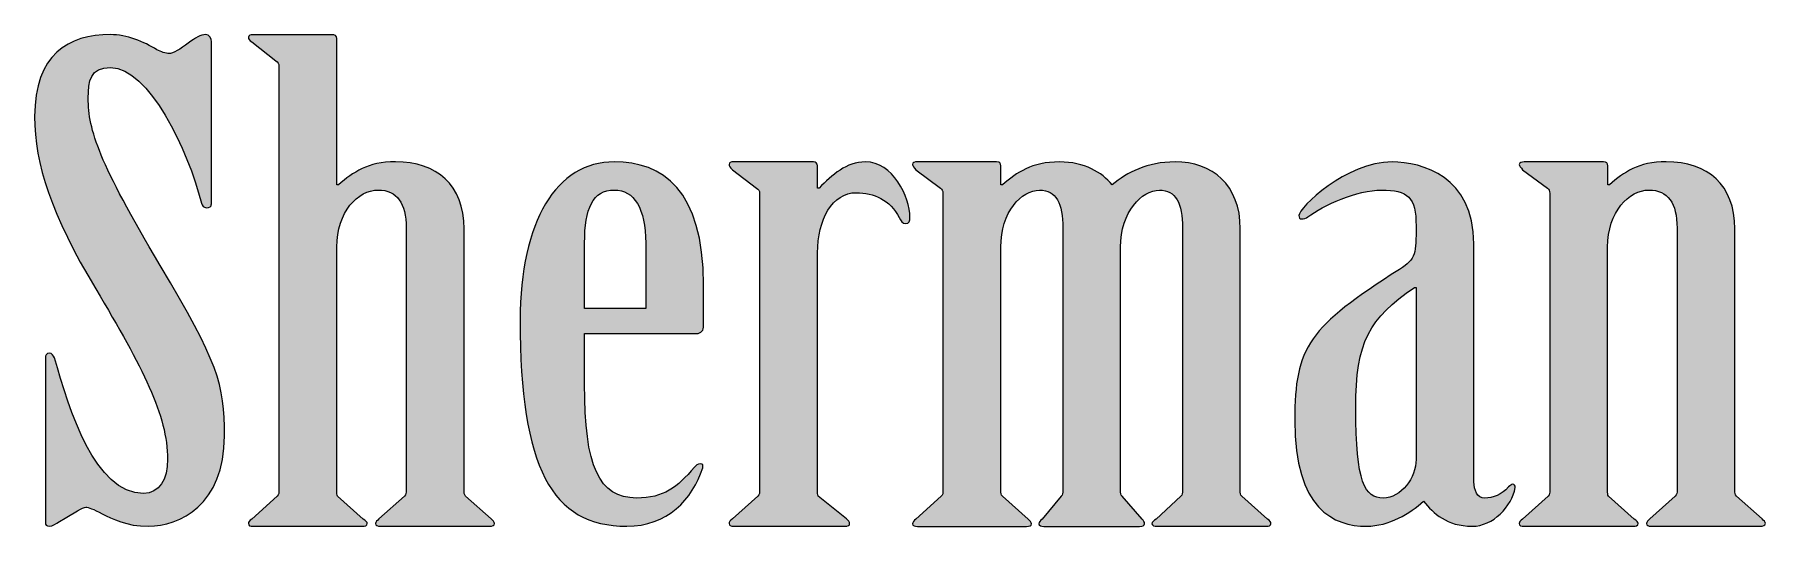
# Model space of a CAD drawing. Header units: inches. Extents: x 589 to 2016, y -1839 to -951.
# Drawn here: x 1252.9 to 1320.4, y -1106.3 to -1087.1 of the extents above; entities that cross this region are included whole.
import ezdxf

# ---------------------------------------------------------------- set-up
doc = ezdxf.new("R2010")
doc.units = ezdxf.units.IN
doc.header["$MEASUREMENT"] = 0
doc.layers.add('Layer 1', color=7, linetype='Continuous')

# ---------------------------------------------------------------- blocks, each defined once
blk = doc.blocks.new('block 313')
at = {"layer": 'Layer 1', "true_color": 0x010101}
h = blk.add_hatch(color=18, dxfattribs=at)
h.dxf.hatch_style = 2
edge = h.paths.add_edge_path()
edge.add_spline(control_points=[(1259.825, -1093.737), (1259.825, -1093.813), (1259.759, -1093.863), (1259.631, -1093.863), (1259.534, -1093.863), (1259.47, -1093.786), (1259.438, -1093.683), (1258.924, -1091.613), (1257.38, -1088.393), (1255.9, -1088.393), (1255.095, -1088.393), (1255.031, -1088.93), (1255.031, -1089.594), (1255.031, -1090.846), (1255.449, -1092.099), (1257.831, -1096.112), (1260.083, -1099.896), (1260.339, -1100.738), (1260.339, -1102.757), (1260.339, -1105.468), (1258.57, -1106.286), (1257.38, -1106.286), (1256.51, -1106.286), (1255.963, -1106.004), (1255.578, -1105.8), (1255.225, -1105.62), (1255.031, -1105.543), (1254.935, -1105.543), (1254.807, -1105.543), (1254.549, -1105.723), (1253.905, -1106.105), (1253.778, -1106.183), (1253.648, -1106.286), (1253.519, -1106.286), (1253.391, -1106.286), (1253.359, -1106.234), (1253.359, -1106.158), (1253.359, -1106.158), (1253.359, -1099.716), (1253.359, -1099.716), (1253.359, -1099.639), (1253.391, -1099.537), (1253.519, -1099.537), (1253.615, -1099.537), (1253.68, -1099.639), (1253.712, -1099.716), (1254.292, -1101.762), (1255.289, -1105.007), (1257.188, -1105.007), (1257.799, -1105.007), (1258.121, -1104.47), (1258.121, -1103.677), (1258.121, -1101.965), (1257.157, -1100.098), (1255.321, -1097.032), (1253.583, -1094.117), (1252.941, -1092.174), (1252.941, -1090.309), (1252.941, -1087.88), (1254.259, -1087.113), (1255.901, -1087.113), (1256.511, -1087.113), (1257.219, -1087.394), (1257.701, -1087.701), (1257.862, -1087.777), (1258.056, -1087.855), (1258.184, -1087.855), (1258.313, -1087.855), (1258.633, -1087.675), (1258.925, -1087.446), (1259.213, -1087.242), (1259.406, -1087.114), (1259.6, -1087.114), (1259.76, -1087.114), (1259.826, -1087.242), (1259.826, -1087.396), (1259.826, -1087.396), (1259.826, -1093.736), (1259.826, -1093.736), (1259.826, -1093.736), (1259.825, -1093.737), (1259.825, -1093.737), (1259.825, -1093.737), (1259.825, -1093.737), (1259.825, -1093.737)], knot_values=[0, 0, 0, 0, 1, 1, 1, 2, 2, 2, 3, 3, 3, 4, 4, 4, 5, 5, 5, 6, 6, 6, 7, 7, 7, 8, 8, 8, 9, 9, 9, 10, 10, 10, 11, 11, 11, 12, 12, 12, 13, 13, 13, 14, 14, 14, 15, 15, 15, 16, 16, 16, 17, 17, 17, 18, 18, 18, 19, 19, 19, 20, 20, 20, 21, 21, 21, 22, 22, 22, 23, 23, 23, 24, 24, 24, 25, 25, 25, 26, 26, 26, 27, 27, 27, 28, 28, 28, 28], degree=3, periodic=1)
h = blk.add_hatch(color=18, dxfattribs=at)
h.dxf.hatch_style = 2
edge = h.paths.add_edge_path()
edge.add_spline(control_points=[(1264.716, -1092.968), (1264.716, -1092.968), (1264.78, -1092.968), (1264.78, -1092.968), (1265.36, -1092.483), (1265.906, -1092.075), (1267, -1092.075), (1268.609, -1092.075), (1269.67, -1092.968), (1269.67, -1094.682), (1269.67, -1094.682), (1269.67, -1104.881), (1269.67, -1104.881), (1269.67, -1104.983), (1269.67, -1105.06), (1269.734, -1105.11), (1269.734, -1105.11), (1270.731, -1106.004), (1270.731, -1106.004), (1270.796, -1106.056), (1270.86, -1106.132), (1270.86, -1106.183), (1270.86, -1106.261), (1270.763, -1106.286), (1270.666, -1106.286), (1270.666, -1106.286), (1266.42, -1106.286), (1266.42, -1106.286), (1266.291, -1106.286), (1266.226, -1106.261), (1266.226, -1106.183), (1266.226, -1106.132), (1266.291, -1106.057), (1266.354, -1106.004), (1266.354, -1106.004), (1267.352, -1105.11), (1267.352, -1105.11), (1267.417, -1105.058), (1267.417, -1104.983), (1267.417, -1104.881), (1267.417, -1104.881), (1267.417, -1094.657), (1267.417, -1094.657), (1267.417, -1093.685), (1267.063, -1093.175), (1266.322, -1093.175), (1265.55, -1093.175), (1264.712, -1094.019), (1264.712, -1095.4), (1264.712, -1095.4), (1264.712, -1104.883), (1264.712, -1104.883), (1264.712, -1104.985), (1264.712, -1105.062), (1264.746, -1105.111), (1264.746, -1105.111), (1265.742, -1106.006), (1265.742, -1106.006), (1265.838, -1106.058), (1265.903, -1106.134), (1265.903, -1106.185), (1265.903, -1106.263), (1265.808, -1106.287), (1265.71, -1106.287), (1265.71, -1106.287), (1261.463, -1106.287), (1261.463, -1106.287), (1261.335, -1106.287), (1261.27, -1106.263), (1261.27, -1106.185), (1261.27, -1106.134), (1261.302, -1106.058), (1261.398, -1106.006), (1261.398, -1106.006), (1262.395, -1105.111), (1262.395, -1105.111), (1262.46, -1105.06), (1262.46, -1104.985), (1262.46, -1104.883), (1262.46, -1104.883), (1262.46, -1088.345), (1262.46, -1088.345), (1262.46, -1088.243), (1262.428, -1088.191), (1262.332, -1088.14), (1262.332, -1088.14), (1261.399, -1087.398), (1261.399, -1087.398), (1261.303, -1087.347), (1261.271, -1087.271), (1261.271, -1087.219), (1261.271, -1087.142), (1261.336, -1087.116), (1261.464, -1087.116), (1261.464, -1087.116), (1264.52, -1087.116), (1264.52, -1087.116), (1264.648, -1087.116), (1264.713, -1087.168), (1264.713, -1087.271), (1264.713, -1087.271), (1264.713, -1092.969), (1264.713, -1092.969), (1264.713, -1092.969), (1264.716, -1092.968), (1264.716, -1092.968), (1264.716, -1092.968), (1264.716, -1092.968), (1264.716, -1092.968)], knot_values=[0, 0, 0, 0, 1, 1, 1, 2, 2, 2, 3, 3, 3, 4, 4, 4, 5, 5, 5, 6, 6, 6, 7, 7, 7, 8, 8, 8, 9, 9, 9, 10, 10, 10, 11, 11, 11, 12, 12, 12, 13, 13, 13, 14, 14, 14, 15, 15, 15, 16, 16, 16, 17, 17, 17, 18, 18, 18, 19, 19, 19, 20, 20, 20, 21, 21, 21, 22, 22, 22, 23, 23, 23, 24, 24, 24, 25, 25, 25, 26, 26, 26, 27, 27, 27, 28, 28, 28, 29, 29, 29, 30, 30, 30, 31, 31, 31, 32, 32, 32, 33, 33, 33, 34, 34, 34, 35, 35, 35, 36, 36, 36, 36], degree=3, periodic=1)
h = blk.add_hatch(color=18, dxfattribs=at)
h.dxf.hatch_style = 2
edge = h.paths.add_edge_path()
edge.add_spline(control_points=[(1274.367, -1100.74), (1274.367, -1103.96), (1274.915, -1105.187), (1276.394, -1105.187), (1277.456, -1105.187), (1277.971, -1104.778), (1278.647, -1103.986), (1278.711, -1103.909), (1278.774, -1103.858), (1278.872, -1103.858), (1278.969, -1103.858), (1279.001, -1103.91), (1278.968, -1104.013), (1278.581, -1105.24), (1277.583, -1106.287), (1276.007, -1106.287), (1273.08, -1106.287), (1271.857, -1103.986), (1271.857, -1098.261), (1271.857, -1094.375), (1273.272, -1092.076), (1275.525, -1092.076), (1277.391, -1092.076), (1279.001, -1093.15), (1279.001, -1096.879), (1279.001, -1096.879), (1279.001, -1098.465), (1279.001, -1098.465), (1279.001, -1098.643), (1278.935, -1098.772), (1278.711, -1098.772), (1278.711, -1098.772), (1274.367, -1098.772), (1274.367, -1098.772), (1274.367, -1098.772), (1274.367, -1100.74), (1274.367, -1100.74)], knot_values=[0, 0, 0, 0, 1, 1, 1, 2, 2, 2, 3, 3, 3, 4, 4, 4, 5, 5, 5, 6, 6, 6, 7, 7, 7, 8, 8, 8, 9, 9, 9, 10, 10, 10, 11, 11, 11, 12, 12, 12, 12], degree=3, periodic=1)
edge = h.paths.add_edge_path()
edge.add_spline(control_points=[(1276.748, -1097.801), (1276.748, -1097.801), (1276.748, -1095.244), (1276.748, -1095.244), (1276.748, -1093.89), (1276.299, -1093.174), (1275.525, -1093.174), (1274.689, -1093.174), (1274.367, -1093.89), (1274.367, -1095.244), (1274.367, -1095.244), (1274.367, -1097.801), (1274.367, -1097.801), (1274.367, -1097.801), (1276.748, -1097.801), (1276.748, -1097.801)], knot_values=[0, 0, 0, 0, 1, 1, 1, 2, 2, 2, 3, 3, 3, 4, 4, 4, 5, 5, 5, 5], degree=3, periodic=1)
h = blk.add_hatch(color=18, dxfattribs=at)
h.dxf.hatch_style = 2
edge = h.paths.add_edge_path()
edge.add_spline(control_points=[(1283.439, -1104.881), (1283.439, -1104.983), (1283.439, -1105.06), (1283.472, -1105.109), (1283.472, -1105.109), (1284.567, -1106.004), (1284.567, -1106.004), (1284.662, -1106.055), (1284.695, -1106.132), (1284.695, -1106.183), (1284.695, -1106.261), (1284.63, -1106.286), (1284.5, -1106.286), (1284.5, -1106.286), (1280.19, -1106.286), (1280.19, -1106.286), (1280.061, -1106.286), (1279.996, -1106.261), (1279.996, -1106.183), (1279.996, -1106.132), (1280.029, -1106.056), (1280.125, -1106.004), (1280.125, -1106.004), (1281.122, -1105.109), (1281.122, -1105.109), (1281.187, -1105.058), (1281.187, -1104.983), (1281.187, -1104.881), (1281.187, -1104.881), (1281.187, -1093.302), (1281.187, -1093.302), (1281.187, -1093.2), (1281.155, -1093.148), (1281.059, -1093.097), (1281.059, -1093.097), (1280.125, -1092.382), (1280.125, -1092.382), (1280.03, -1092.305), (1279.997, -1092.229), (1279.997, -1092.179), (1279.997, -1092.101), (1280.062, -1092.076), (1280.191, -1092.076), (1280.191, -1092.076), (1283.28, -1092.076), (1283.28, -1092.076), (1283.375, -1092.076), (1283.44, -1092.127), (1283.44, -1092.23), (1283.44, -1092.23), (1283.44, -1093.099), (1283.44, -1093.099), (1283.44, -1093.099), (1283.504, -1093.099), (1283.504, -1093.099), (1284.02, -1092.588), (1284.567, -1092.077), (1285.307, -1092.077), (1286.368, -1092.077), (1287.044, -1093.432), (1287.044, -1094.25), (1287.044, -1094.377), (1287.011, -1094.479), (1286.883, -1094.479), (1286.754, -1094.479), (1286.689, -1094.377), (1286.625, -1094.25), (1286.272, -1093.559), (1285.629, -1093.278), (1284.953, -1093.278), (1284.02, -1093.278), (1283.442, -1094.327), (1283.442, -1095.629), (1283.442, -1095.629), (1283.439, -1104.881), (1283.439, -1104.881), (1283.439, -1104.881), (1283.439, -1104.881), (1283.439, -1104.881)], knot_values=[0, 0, 0, 0, 1, 1, 1, 2, 2, 2, 3, 3, 3, 4, 4, 4, 5, 5, 5, 6, 6, 6, 7, 7, 7, 8, 8, 8, 9, 9, 9, 10, 10, 10, 11, 11, 11, 12, 12, 12, 13, 13, 13, 14, 14, 14, 15, 15, 15, 16, 16, 16, 17, 17, 17, 18, 18, 18, 19, 19, 19, 20, 20, 20, 21, 21, 21, 22, 22, 22, 23, 23, 23, 24, 24, 24, 25, 25, 25, 26, 26, 26, 26], degree=3, periodic=1)
h = blk.add_hatch(color=18, dxfattribs=at)
h.dxf.hatch_style = 2
edge = h.paths.add_edge_path()
edge.add_spline(control_points=[(1288.329, -1093.302), (1288.329, -1093.2), (1288.296, -1093.148), (1288.233, -1093.097), (1288.233, -1093.097), (1287.269, -1092.382), (1287.269, -1092.382), (1287.204, -1092.305), (1287.14, -1092.229), (1287.14, -1092.179), (1287.14, -1092.101), (1287.236, -1092.076), (1287.334, -1092.076), (1287.334, -1092.076), (1290.422, -1092.076), (1290.422, -1092.076), (1290.551, -1092.076), (1290.583, -1092.127), (1290.583, -1092.23), (1290.583, -1092.23), (1290.583, -1092.972), (1290.583, -1092.972), (1290.583, -1092.972), (1290.648, -1092.972), (1290.648, -1092.972), (1291.228, -1092.487), (1291.773, -1092.078), (1292.868, -1092.078), (1293.865, -1092.078), (1294.507, -1092.487), (1294.926, -1092.972), (1295.507, -1092.487), (1296.278, -1092.078), (1297.373, -1092.078), (1298.82, -1092.078), (1299.914, -1092.972), (1299.914, -1094.685), (1299.914, -1094.685), (1299.914, -1104.884), (1299.914, -1104.884), (1299.914, -1104.986), (1299.914, -1105.063), (1299.978, -1105.114), (1299.978, -1105.114), (1300.976, -1106.007), (1300.976, -1106.007), (1301.071, -1106.059), (1301.104, -1106.135), (1301.104, -1106.187), (1301.104, -1106.264), (1301.039, -1106.29), (1300.911, -1106.29), (1300.911, -1106.29), (1296.664, -1106.29), (1296.664, -1106.29), (1296.568, -1106.29), (1296.471, -1106.264), (1296.471, -1106.187), (1296.471, -1106.135), (1296.537, -1106.06), (1296.632, -1106.007), (1296.632, -1106.007), (1297.596, -1105.114), (1297.596, -1105.114), (1297.663, -1105.062), (1297.663, -1104.986), (1297.663, -1104.884), (1297.663, -1104.884), (1297.663, -1094.66), (1297.663, -1094.66), (1297.663, -1093.688), (1297.405, -1093.178), (1296.76, -1093.178), (1296.084, -1093.178), (1295.248, -1094.022), (1295.248, -1095.403), (1295.248, -1095.403), (1295.248, -1104.886), (1295.248, -1104.886), (1295.248, -1104.988), (1295.248, -1105.065), (1295.314, -1105.116), (1295.314, -1105.116), (1296.086, -1106.01), (1296.086, -1106.01), (1296.15, -1106.061), (1296.182, -1106.137), (1296.182, -1106.189), (1296.182, -1106.266), (1296.117, -1106.292), (1295.989, -1106.292), (1295.989, -1106.292), (1292.258, -1106.292), (1292.258, -1106.292), (1292.161, -1106.292), (1292.064, -1106.266), (1292.064, -1106.189), (1292.064, -1106.137), (1292.129, -1106.061), (1292.192, -1106.01), (1292.192, -1106.01), (1292.933, -1105.116), (1292.933, -1105.116), (1292.997, -1105.064), (1292.997, -1104.988), (1292.997, -1104.886), (1292.997, -1104.886), (1292.997, -1094.663), (1292.997, -1094.663), (1292.997, -1093.691), (1292.74, -1093.18), (1292.095, -1093.18), (1291.389, -1093.18), (1290.584, -1094.024), (1290.584, -1095.405), (1290.584, -1095.405), (1290.584, -1104.888), (1290.584, -1104.888), (1290.584, -1104.99), (1290.584, -1105.067), (1290.649, -1105.118), (1290.649, -1105.118), (1291.646, -1106.011), (1291.646, -1106.011), (1291.712, -1106.063), (1291.774, -1106.139), (1291.774, -1106.191), (1291.774, -1106.268), (1291.709, -1106.294), (1291.581, -1106.294), (1291.581, -1106.294), (1287.334, -1106.294), (1287.334, -1106.294), (1287.239, -1106.294), (1287.141, -1106.268), (1287.141, -1106.191), (1287.141, -1106.14), (1287.206, -1106.063), (1287.269, -1106.011), (1287.269, -1106.011), (1288.266, -1105.118), (1288.266, -1105.118), (1288.331, -1105.066), (1288.331, -1104.99), (1288.331, -1104.888), (1288.331, -1104.888), (1288.329, -1093.302), (1288.329, -1093.302), (1288.329, -1093.302), (1288.329, -1093.302), (1288.329, -1093.302)], knot_values=[0, 0, 0, 0, 1, 1, 1, 2, 2, 2, 3, 3, 3, 4, 4, 4, 5, 5, 5, 6, 6, 6, 7, 7, 7, 8, 8, 8, 9, 9, 9, 10, 10, 10, 11, 11, 11, 12, 12, 12, 13, 13, 13, 14, 14, 14, 15, 15, 15, 16, 16, 16, 17, 17, 17, 18, 18, 18, 19, 19, 19, 20, 20, 20, 21, 21, 21, 22, 22, 22, 23, 23, 23, 24, 24, 24, 25, 25, 25, 26, 26, 26, 27, 27, 27, 28, 28, 28, 29, 29, 29, 30, 30, 30, 31, 31, 31, 32, 32, 32, 33, 33, 33, 34, 34, 34, 35, 35, 35, 36, 36, 36, 37, 37, 37, 38, 38, 38, 39, 39, 39, 40, 40, 40, 41, 41, 41, 42, 42, 42, 43, 43, 43, 44, 44, 44, 45, 45, 45, 46, 46, 46, 47, 47, 47, 48, 48, 48, 49, 49, 49, 50, 50, 50, 50], degree=3, periodic=1)
h = blk.add_hatch(color=18, dxfattribs=at)
h.dxf.hatch_style = 2
edge = h.paths.add_edge_path()
edge.add_spline(control_points=[(1309.015, -1104.549), (1309.015, -1104.881), (1309.144, -1105.188), (1309.434, -1105.188), (1309.755, -1105.188), (1310.108, -1105.061), (1310.367, -1104.754), (1310.433, -1104.703), (1310.463, -1104.652), (1310.528, -1104.652), (1310.594, -1104.652), (1310.624, -1104.704), (1310.624, -1104.78), (1310.496, -1105.521), (1309.755, -1106.287), (1308.952, -1106.287), (1307.955, -1106.287), (1307.441, -1105.777), (1307.053, -1105.315), (1306.539, -1105.777), (1305.702, -1106.287), (1304.834, -1106.287), (1303.578, -1106.287), (1302.035, -1105.647), (1302.035, -1102.147), (1302.035, -1099.284), (1302.582, -1098.518), (1306.12, -1096.268), (1306.763, -1095.859), (1306.763, -1095.628), (1306.763, -1094.581), (1306.763, -1093.456), (1306.442, -1093.175), (1305.413, -1093.175), (1304.479, -1093.175), (1303.127, -1093.764), (1302.549, -1094.225), (1302.482, -1094.276), (1302.389, -1094.302), (1302.291, -1094.302), (1302.226, -1094.302), (1302.196, -1094.251), (1302.196, -1094.174), (1302.196, -1093.868), (1304.029, -1092.079), (1305.831, -1092.079), (1306.989, -1092.079), (1309.016, -1092.642), (1309.016, -1095.275), (1309.016, -1095.275), (1309.016, -1104.552), (1309.016, -1104.552), (1309.016, -1104.552), (1309.015, -1104.552), (1309.015, -1104.552), (1309.015, -1104.552), (1309.015, -1104.549), (1309.015, -1104.549), (1309.015, -1104.549), (1309.015, -1104.549), (1309.015, -1104.549)], knot_values=[0, 0, 0, 0, 1, 1, 1, 2, 2, 2, 3, 3, 3, 4, 4, 4, 5, 5, 5, 6, 6, 6, 7, 7, 7, 8, 8, 8, 9, 9, 9, 10, 10, 10, 11, 11, 11, 12, 12, 12, 13, 13, 13, 14, 14, 14, 15, 15, 15, 16, 16, 16, 17, 17, 17, 18, 18, 18, 19, 19, 19, 20, 20, 20, 20], degree=3, periodic=1)
edge = h.paths.add_edge_path()
edge.add_spline(control_points=[(1306.763, -1096.981), (1306.763, -1096.981), (1306.699, -1096.981), (1306.699, -1096.981), (1304.929, -1098.182), (1304.414, -1099.077), (1304.414, -1101.685), (1304.414, -1104.6), (1304.768, -1105.188), (1305.476, -1105.188), (1306.183, -1105.188), (1306.762, -1104.395), (1306.762, -1103.679), (1306.762, -1103.679), (1306.763, -1096.981), (1306.763, -1096.981), (1306.763, -1096.981), (1306.763, -1096.981), (1306.763, -1096.981)], knot_values=[0, 0, 0, 0, 1, 1, 1, 2, 2, 2, 3, 3, 3, 4, 4, 4, 5, 5, 5, 6, 6, 6, 6], degree=3, periodic=1)
h = blk.add_hatch(color=18, dxfattribs=at)
h.dxf.hatch_style = 2
edge = h.paths.add_edge_path()
edge.add_spline(control_points=[(1314.227, -1092.968), (1314.227, -1092.968), (1314.292, -1092.968), (1314.292, -1092.968), (1314.872, -1092.483), (1315.417, -1092.075), (1316.512, -1092.075), (1318.121, -1092.075), (1319.181, -1092.968), (1319.181, -1094.682), (1319.181, -1094.682), (1319.181, -1104.881), (1319.181, -1104.881), (1319.181, -1104.983), (1319.181, -1105.06), (1319.247, -1105.11), (1319.247, -1105.11), (1320.243, -1106.004), (1320.243, -1106.004), (1320.308, -1106.056), (1320.371, -1106.132), (1320.371, -1106.183), (1320.371, -1106.261), (1320.276, -1106.286), (1320.178, -1106.286), (1320.178, -1106.286), (1315.932, -1106.286), (1315.932, -1106.286), (1315.803, -1106.286), (1315.739, -1106.261), (1315.739, -1106.183), (1315.739, -1106.132), (1315.803, -1106.057), (1315.867, -1106.004), (1315.867, -1106.004), (1316.863, -1105.11), (1316.863, -1105.11), (1316.929, -1105.058), (1316.929, -1104.983), (1316.929, -1104.881), (1316.929, -1104.881), (1316.929, -1094.657), (1316.929, -1094.657), (1316.929, -1093.685), (1316.575, -1093.175), (1315.834, -1093.175), (1315.062, -1093.175), (1314.225, -1094.019), (1314.225, -1095.4), (1314.225, -1095.4), (1314.225, -1104.883), (1314.225, -1104.883), (1314.225, -1104.985), (1314.225, -1105.062), (1314.258, -1105.111), (1314.258, -1105.111), (1315.254, -1106.006), (1315.254, -1106.006), (1315.35, -1106.058), (1315.415, -1106.134), (1315.415, -1106.185), (1315.415, -1106.263), (1315.32, -1106.287), (1315.222, -1106.287), (1315.222, -1106.287), (1310.976, -1106.287), (1310.976, -1106.287), (1310.846, -1106.287), (1310.782, -1106.263), (1310.782, -1106.185), (1310.782, -1106.134), (1310.815, -1106.058), (1310.911, -1106.006), (1310.911, -1106.006), (1311.908, -1105.111), (1311.908, -1105.111), (1311.972, -1105.06), (1311.972, -1104.985), (1311.972, -1104.883), (1311.972, -1104.883), (1311.972, -1093.304), (1311.972, -1093.304), (1311.972, -1093.202), (1311.941, -1093.151), (1311.877, -1093.099), (1311.877, -1093.099), (1310.913, -1092.385), (1310.913, -1092.385), (1310.846, -1092.307), (1310.784, -1092.231), (1310.784, -1092.18), (1310.784, -1092.104), (1310.88, -1092.078), (1310.977, -1092.078), (1310.977, -1092.078), (1314.066, -1092.078), (1314.066, -1092.078), (1314.194, -1092.078), (1314.227, -1092.13), (1314.227, -1092.232), (1314.227, -1092.232), (1314.227, -1092.968), (1314.227, -1092.968), (1314.227, -1092.968), (1314.227, -1092.968), (1314.227, -1092.968)], knot_values=[0, 0, 0, 0, 1, 1, 1, 2, 2, 2, 3, 3, 3, 4, 4, 4, 5, 5, 5, 6, 6, 6, 7, 7, 7, 8, 8, 8, 9, 9, 9, 10, 10, 10, 11, 11, 11, 12, 12, 12, 13, 13, 13, 14, 14, 14, 15, 15, 15, 16, 16, 16, 17, 17, 17, 18, 18, 18, 19, 19, 19, 20, 20, 20, 21, 21, 21, 22, 22, 22, 23, 23, 23, 24, 24, 24, 25, 25, 25, 26, 26, 26, 27, 27, 27, 28, 28, 28, 29, 29, 29, 30, 30, 30, 31, 31, 31, 32, 32, 32, 33, 33, 33, 34, 34, 34, 35, 35, 35, 35], degree=3, periodic=1)
at = {"layer": 'Layer 1', "lineweight": 0}
for points, knots in [([(1259.825, -1093.737), (1259.825, -1093.813), (1259.759, -1093.863), (1259.631, -1093.863), (1259.534, -1093.863), (1259.47, -1093.786), (1259.438, -1093.683), (1258.924, -1091.613), (1257.38, -1088.393), (1255.9, -1088.393), (1255.095, -1088.393), (1255.031, -1088.93), (1255.031, -1089.594), (1255.031, -1090.846), (1255.449, -1092.099), (1257.831, -1096.112), (1260.083, -1099.896), (1260.339, -1100.738), (1260.339, -1102.757), (1260.339, -1105.468), (1258.57, -1106.286), (1257.38, -1106.286), (1256.51, -1106.286), (1255.963, -1106.004), (1255.578, -1105.8), (1255.225, -1105.62), (1255.031, -1105.543), (1254.935, -1105.543), (1254.807, -1105.543), (1254.549, -1105.723), (1253.905, -1106.105), (1253.778, -1106.183), (1253.648, -1106.286), (1253.519, -1106.286), (1253.391, -1106.286), (1253.359, -1106.234), (1253.359, -1106.158), (1253.359, -1106.158), (1253.359, -1099.716), (1253.359, -1099.716), (1253.359, -1099.639), (1253.391, -1099.537), (1253.519, -1099.537), (1253.615, -1099.537), (1253.68, -1099.639), (1253.712, -1099.716), (1254.292, -1101.762), (1255.289, -1105.007), (1257.188, -1105.007), (1257.799, -1105.007), (1258.121, -1104.47), (1258.121, -1103.677), (1258.121, -1101.965), (1257.157, -1100.098), (1255.321, -1097.032), (1253.583, -1094.117), (1252.941, -1092.174), (1252.941, -1090.309), (1252.941, -1087.88), (1254.259, -1087.113), (1255.901, -1087.113), (1256.511, -1087.113), (1257.219, -1087.394), (1257.701, -1087.701), (1257.862, -1087.777), (1258.056, -1087.855), (1258.184, -1087.855), (1258.313, -1087.855), (1258.633, -1087.675), (1258.925, -1087.446), (1259.213, -1087.242), (1259.406, -1087.114), (1259.6, -1087.114), (1259.76, -1087.114), (1259.826, -1087.242), (1259.826, -1087.396), (1259.826, -1087.396), (1259.826, -1093.736), (1259.826, -1093.736), (1259.826, -1093.736), (1259.825, -1093.737), (1259.825, -1093.737), (1259.825, -1093.737), (1259.825, -1093.737), (1259.825, -1093.737)], [0, 0, 0, 0, 1, 1, 1, 2, 2, 2, 3, 3, 3, 4, 4, 4, 5, 5, 5, 6, 6, 6, 7, 7, 7, 8, 8, 8, 9, 9, 9, 10, 10, 10, 11, 11, 11, 12, 12, 12, 13, 13, 13, 14, 14, 14, 15, 15, 15, 16, 16, 16, 17, 17, 17, 18, 18, 18, 19, 19, 19, 20, 20, 20, 21, 21, 21, 22, 22, 22, 23, 23, 23, 24, 24, 24, 25, 25, 25, 26, 26, 26, 27, 27, 27, 28, 28, 28, 28]), ([(1264.716, -1092.968), (1264.716, -1092.968), (1264.78, -1092.968), (1264.78, -1092.968), (1265.36, -1092.483), (1265.906, -1092.075), (1267, -1092.075), (1268.609, -1092.075), (1269.67, -1092.968), (1269.67, -1094.682), (1269.67, -1094.682), (1269.67, -1104.881), (1269.67, -1104.881), (1269.67, -1104.983), (1269.67, -1105.06), (1269.734, -1105.11), (1269.734, -1105.11), (1270.731, -1106.004), (1270.731, -1106.004), (1270.796, -1106.056), (1270.86, -1106.132), (1270.86, -1106.183), (1270.86, -1106.261), (1270.763, -1106.286), (1270.666, -1106.286), (1270.666, -1106.286), (1266.42, -1106.286), (1266.42, -1106.286), (1266.291, -1106.286), (1266.226, -1106.261), (1266.226, -1106.183), (1266.226, -1106.132), (1266.291, -1106.057), (1266.354, -1106.004), (1266.354, -1106.004), (1267.352, -1105.11), (1267.352, -1105.11), (1267.417, -1105.058), (1267.417, -1104.983), (1267.417, -1104.881), (1267.417, -1104.881), (1267.417, -1094.657), (1267.417, -1094.657), (1267.417, -1093.685), (1267.063, -1093.175), (1266.322, -1093.175), (1265.55, -1093.175), (1264.712, -1094.019), (1264.712, -1095.4), (1264.712, -1095.4), (1264.712, -1104.883), (1264.712, -1104.883), (1264.712, -1104.985), (1264.712, -1105.062), (1264.746, -1105.111), (1264.746, -1105.111), (1265.742, -1106.006), (1265.742, -1106.006), (1265.838, -1106.058), (1265.903, -1106.134), (1265.903, -1106.185), (1265.903, -1106.263), (1265.808, -1106.287), (1265.71, -1106.287), (1265.71, -1106.287), (1261.463, -1106.287), (1261.463, -1106.287), (1261.335, -1106.287), (1261.27, -1106.263), (1261.27, -1106.185), (1261.27, -1106.134), (1261.302, -1106.058), (1261.398, -1106.006), (1261.398, -1106.006), (1262.395, -1105.111), (1262.395, -1105.111), (1262.46, -1105.06), (1262.46, -1104.985), (1262.46, -1104.883), (1262.46, -1104.883), (1262.46, -1088.345), (1262.46, -1088.345), (1262.46, -1088.243), (1262.428, -1088.191), (1262.332, -1088.14), (1262.332, -1088.14), (1261.399, -1087.398), (1261.399, -1087.398), (1261.303, -1087.347), (1261.271, -1087.271), (1261.271, -1087.219), (1261.271, -1087.142), (1261.336, -1087.116), (1261.464, -1087.116), (1261.464, -1087.116), (1264.52, -1087.116), (1264.52, -1087.116), (1264.648, -1087.116), (1264.713, -1087.168), (1264.713, -1087.271), (1264.713, -1087.271), (1264.713, -1092.969), (1264.713, -1092.969), (1264.713, -1092.969), (1264.716, -1092.968), (1264.716, -1092.968), (1264.716, -1092.968), (1264.716, -1092.968), (1264.716, -1092.968)], [0, 0, 0, 0, 1, 1, 1, 2, 2, 2, 3, 3, 3, 4, 4, 4, 5, 5, 5, 6, 6, 6, 7, 7, 7, 8, 8, 8, 9, 9, 9, 10, 10, 10, 11, 11, 11, 12, 12, 12, 13, 13, 13, 14, 14, 14, 15, 15, 15, 16, 16, 16, 17, 17, 17, 18, 18, 18, 19, 19, 19, 20, 20, 20, 21, 21, 21, 22, 22, 22, 23, 23, 23, 24, 24, 24, 25, 25, 25, 26, 26, 26, 27, 27, 27, 28, 28, 28, 29, 29, 29, 30, 30, 30, 31, 31, 31, 32, 32, 32, 33, 33, 33, 34, 34, 34, 35, 35, 35, 36, 36, 36, 36]), ([(1274.367, -1100.74), (1274.367, -1103.96), (1274.915, -1105.187), (1276.394, -1105.187), (1277.456, -1105.187), (1277.971, -1104.778), (1278.647, -1103.986), (1278.711, -1103.909), (1278.774, -1103.858), (1278.872, -1103.858), (1278.969, -1103.858), (1279.001, -1103.91), (1278.968, -1104.013), (1278.581, -1105.24), (1277.583, -1106.287), (1276.007, -1106.287), (1273.08, -1106.287), (1271.857, -1103.986), (1271.857, -1098.261), (1271.857, -1094.375), (1273.272, -1092.076), (1275.525, -1092.076), (1277.391, -1092.076), (1279.001, -1093.15), (1279.001, -1096.879), (1279.001, -1096.879), (1279.001, -1098.465), (1279.001, -1098.465), (1279.001, -1098.643), (1278.935, -1098.772), (1278.711, -1098.772), (1278.711, -1098.772), (1274.367, -1098.772), (1274.367, -1098.772), (1274.367, -1098.772), (1274.367, -1100.74), (1274.367, -1100.74)], [0, 0, 0, 0, 1, 1, 1, 2, 2, 2, 3, 3, 3, 4, 4, 4, 5, 5, 5, 6, 6, 6, 7, 7, 7, 8, 8, 8, 9, 9, 9, 10, 10, 10, 11, 11, 11, 12, 12, 12, 12]), ([(1283.439, -1104.881), (1283.439, -1104.983), (1283.439, -1105.06), (1283.472, -1105.109), (1283.472, -1105.109), (1284.567, -1106.004), (1284.567, -1106.004), (1284.662, -1106.055), (1284.695, -1106.132), (1284.695, -1106.183), (1284.695, -1106.261), (1284.63, -1106.286), (1284.5, -1106.286), (1284.5, -1106.286), (1280.19, -1106.286), (1280.19, -1106.286), (1280.061, -1106.286), (1279.996, -1106.261), (1279.996, -1106.183), (1279.996, -1106.132), (1280.029, -1106.056), (1280.125, -1106.004), (1280.125, -1106.004), (1281.122, -1105.109), (1281.122, -1105.109), (1281.187, -1105.058), (1281.187, -1104.983), (1281.187, -1104.881), (1281.187, -1104.881), (1281.187, -1093.302), (1281.187, -1093.302), (1281.187, -1093.2), (1281.155, -1093.148), (1281.059, -1093.097), (1281.059, -1093.097), (1280.125, -1092.382), (1280.125, -1092.382), (1280.03, -1092.305), (1279.997, -1092.229), (1279.997, -1092.179), (1279.997, -1092.101), (1280.062, -1092.076), (1280.191, -1092.076), (1280.191, -1092.076), (1283.28, -1092.076), (1283.28, -1092.076), (1283.375, -1092.076), (1283.44, -1092.127), (1283.44, -1092.23), (1283.44, -1092.23), (1283.44, -1093.099), (1283.44, -1093.099), (1283.44, -1093.099), (1283.504, -1093.099), (1283.504, -1093.099), (1284.02, -1092.588), (1284.567, -1092.077), (1285.307, -1092.077), (1286.368, -1092.077), (1287.044, -1093.432), (1287.044, -1094.25), (1287.044, -1094.377), (1287.011, -1094.479), (1286.883, -1094.479), (1286.754, -1094.479), (1286.689, -1094.377), (1286.625, -1094.25), (1286.272, -1093.559), (1285.629, -1093.278), (1284.953, -1093.278), (1284.02, -1093.278), (1283.442, -1094.327), (1283.442, -1095.629), (1283.442, -1095.629), (1283.439, -1104.881), (1283.439, -1104.881), (1283.439, -1104.881), (1283.439, -1104.881), (1283.439, -1104.881)], [0, 0, 0, 0, 1, 1, 1, 2, 2, 2, 3, 3, 3, 4, 4, 4, 5, 5, 5, 6, 6, 6, 7, 7, 7, 8, 8, 8, 9, 9, 9, 10, 10, 10, 11, 11, 11, 12, 12, 12, 13, 13, 13, 14, 14, 14, 15, 15, 15, 16, 16, 16, 17, 17, 17, 18, 18, 18, 19, 19, 19, 20, 20, 20, 21, 21, 21, 22, 22, 22, 23, 23, 23, 24, 24, 24, 25, 25, 25, 26, 26, 26, 26]), ([(1288.329, -1093.302), (1288.329, -1093.2), (1288.296, -1093.148), (1288.233, -1093.097), (1288.233, -1093.097), (1287.269, -1092.382), (1287.269, -1092.382), (1287.204, -1092.305), (1287.14, -1092.229), (1287.14, -1092.179), (1287.14, -1092.101), (1287.236, -1092.076), (1287.334, -1092.076), (1287.334, -1092.076), (1290.422, -1092.076), (1290.422, -1092.076), (1290.551, -1092.076), (1290.583, -1092.127), (1290.583, -1092.23), (1290.583, -1092.23), (1290.583, -1092.972), (1290.583, -1092.972), (1290.583, -1092.972), (1290.648, -1092.972), (1290.648, -1092.972), (1291.228, -1092.487), (1291.773, -1092.078), (1292.868, -1092.078), (1293.865, -1092.078), (1294.507, -1092.487), (1294.926, -1092.972), (1295.507, -1092.487), (1296.278, -1092.078), (1297.373, -1092.078), (1298.82, -1092.078), (1299.914, -1092.972), (1299.914, -1094.685), (1299.914, -1094.685), (1299.914, -1104.884), (1299.914, -1104.884), (1299.914, -1104.986), (1299.914, -1105.063), (1299.978, -1105.114), (1299.978, -1105.114), (1300.976, -1106.007), (1300.976, -1106.007), (1301.071, -1106.059), (1301.104, -1106.135), (1301.104, -1106.187), (1301.104, -1106.264), (1301.039, -1106.29), (1300.911, -1106.29), (1300.911, -1106.29), (1296.664, -1106.29), (1296.664, -1106.29), (1296.568, -1106.29), (1296.471, -1106.264), (1296.471, -1106.187), (1296.471, -1106.135), (1296.537, -1106.06), (1296.632, -1106.007), (1296.632, -1106.007), (1297.596, -1105.114), (1297.596, -1105.114), (1297.663, -1105.062), (1297.663, -1104.986), (1297.663, -1104.884), (1297.663, -1104.884), (1297.663, -1094.66), (1297.663, -1094.66), (1297.663, -1093.688), (1297.405, -1093.178), (1296.76, -1093.178), (1296.084, -1093.178), (1295.248, -1094.022), (1295.248, -1095.403), (1295.248, -1095.403), (1295.248, -1104.886), (1295.248, -1104.886), (1295.248, -1104.988), (1295.248, -1105.065), (1295.314, -1105.116), (1295.314, -1105.116), (1296.086, -1106.01), (1296.086, -1106.01), (1296.15, -1106.061), (1296.182, -1106.137), (1296.182, -1106.189), (1296.182, -1106.266), (1296.117, -1106.292), (1295.989, -1106.292), (1295.989, -1106.292), (1292.258, -1106.292), (1292.258, -1106.292), (1292.161, -1106.292), (1292.064, -1106.266), (1292.064, -1106.189), (1292.064, -1106.137), (1292.129, -1106.061), (1292.192, -1106.01), (1292.192, -1106.01), (1292.933, -1105.116), (1292.933, -1105.116), (1292.997, -1105.064), (1292.997, -1104.988), (1292.997, -1104.886), (1292.997, -1104.886), (1292.997, -1094.663), (1292.997, -1094.663), (1292.997, -1093.691), (1292.74, -1093.18), (1292.095, -1093.18), (1291.389, -1093.18), (1290.584, -1094.024), (1290.584, -1095.405), (1290.584, -1095.405), (1290.584, -1104.888), (1290.584, -1104.888), (1290.584, -1104.99), (1290.584, -1105.067), (1290.649, -1105.118), (1290.649, -1105.118), (1291.646, -1106.011), (1291.646, -1106.011), (1291.712, -1106.063), (1291.774, -1106.139), (1291.774, -1106.191), (1291.774, -1106.268), (1291.709, -1106.294), (1291.581, -1106.294), (1291.581, -1106.294), (1287.334, -1106.294), (1287.334, -1106.294), (1287.239, -1106.294), (1287.141, -1106.268), (1287.141, -1106.191), (1287.141, -1106.14), (1287.206, -1106.063), (1287.269, -1106.011), (1287.269, -1106.011), (1288.266, -1105.118), (1288.266, -1105.118), (1288.331, -1105.066), (1288.331, -1104.99), (1288.331, -1104.888), (1288.331, -1104.888), (1288.329, -1093.302), (1288.329, -1093.302), (1288.329, -1093.302), (1288.329, -1093.302), (1288.329, -1093.302)], [0, 0, 0, 0, 1, 1, 1, 2, 2, 2, 3, 3, 3, 4, 4, 4, 5, 5, 5, 6, 6, 6, 7, 7, 7, 8, 8, 8, 9, 9, 9, 10, 10, 10, 11, 11, 11, 12, 12, 12, 13, 13, 13, 14, 14, 14, 15, 15, 15, 16, 16, 16, 17, 17, 17, 18, 18, 18, 19, 19, 19, 20, 20, 20, 21, 21, 21, 22, 22, 22, 23, 23, 23, 24, 24, 24, 25, 25, 25, 26, 26, 26, 27, 27, 27, 28, 28, 28, 29, 29, 29, 30, 30, 30, 31, 31, 31, 32, 32, 32, 33, 33, 33, 34, 34, 34, 35, 35, 35, 36, 36, 36, 37, 37, 37, 38, 38, 38, 39, 39, 39, 40, 40, 40, 41, 41, 41, 42, 42, 42, 43, 43, 43, 44, 44, 44, 45, 45, 45, 46, 46, 46, 47, 47, 47, 48, 48, 48, 49, 49, 49, 50, 50, 50, 50]), ([(1309.015, -1104.549), (1309.015, -1104.881), (1309.144, -1105.188), (1309.434, -1105.188), (1309.755, -1105.188), (1310.108, -1105.061), (1310.367, -1104.754), (1310.433, -1104.703), (1310.463, -1104.652), (1310.528, -1104.652), (1310.594, -1104.652), (1310.624, -1104.704), (1310.624, -1104.78), (1310.496, -1105.521), (1309.755, -1106.287), (1308.952, -1106.287), (1307.955, -1106.287), (1307.441, -1105.777), (1307.053, -1105.315), (1306.539, -1105.777), (1305.702, -1106.287), (1304.834, -1106.287), (1303.578, -1106.287), (1302.035, -1105.647), (1302.035, -1102.147), (1302.035, -1099.284), (1302.582, -1098.518), (1306.12, -1096.268), (1306.763, -1095.859), (1306.763, -1095.628), (1306.763, -1094.581), (1306.763, -1093.456), (1306.442, -1093.175), (1305.413, -1093.175), (1304.479, -1093.175), (1303.127, -1093.764), (1302.549, -1094.225), (1302.482, -1094.276), (1302.389, -1094.302), (1302.291, -1094.302), (1302.226, -1094.302), (1302.196, -1094.251), (1302.196, -1094.174), (1302.196, -1093.868), (1304.029, -1092.079), (1305.831, -1092.079), (1306.989, -1092.079), (1309.016, -1092.642), (1309.016, -1095.275), (1309.016, -1095.275), (1309.016, -1104.552), (1309.016, -1104.552), (1309.016, -1104.552), (1309.015, -1104.552), (1309.015, -1104.552), (1309.015, -1104.552), (1309.015, -1104.549), (1309.015, -1104.549), (1309.015, -1104.549), (1309.015, -1104.549), (1309.015, -1104.549)], [0, 0, 0, 0, 1, 1, 1, 2, 2, 2, 3, 3, 3, 4, 4, 4, 5, 5, 5, 6, 6, 6, 7, 7, 7, 8, 8, 8, 9, 9, 9, 10, 10, 10, 11, 11, 11, 12, 12, 12, 13, 13, 13, 14, 14, 14, 15, 15, 15, 16, 16, 16, 17, 17, 17, 18, 18, 18, 19, 19, 19, 20, 20, 20, 20]), ([(1314.227, -1092.968), (1314.227, -1092.968), (1314.292, -1092.968), (1314.292, -1092.968), (1314.872, -1092.483), (1315.417, -1092.075), (1316.512, -1092.075), (1318.121, -1092.075), (1319.181, -1092.968), (1319.181, -1094.682), (1319.181, -1094.682), (1319.181, -1104.881), (1319.181, -1104.881), (1319.181, -1104.983), (1319.181, -1105.06), (1319.247, -1105.11), (1319.247, -1105.11), (1320.243, -1106.004), (1320.243, -1106.004), (1320.308, -1106.056), (1320.371, -1106.132), (1320.371, -1106.183), (1320.371, -1106.261), (1320.276, -1106.286), (1320.178, -1106.286), (1320.178, -1106.286), (1315.932, -1106.286), (1315.932, -1106.286), (1315.803, -1106.286), (1315.739, -1106.261), (1315.739, -1106.183), (1315.739, -1106.132), (1315.803, -1106.057), (1315.867, -1106.004), (1315.867, -1106.004), (1316.863, -1105.11), (1316.863, -1105.11), (1316.929, -1105.058), (1316.929, -1104.983), (1316.929, -1104.881), (1316.929, -1104.881), (1316.929, -1094.657), (1316.929, -1094.657), (1316.929, -1093.685), (1316.575, -1093.175), (1315.834, -1093.175), (1315.062, -1093.175), (1314.225, -1094.019), (1314.225, -1095.4), (1314.225, -1095.4), (1314.225, -1104.883), (1314.225, -1104.883), (1314.225, -1104.985), (1314.225, -1105.062), (1314.258, -1105.111), (1314.258, -1105.111), (1315.254, -1106.006), (1315.254, -1106.006), (1315.35, -1106.058), (1315.415, -1106.134), (1315.415, -1106.185), (1315.415, -1106.263), (1315.32, -1106.287), (1315.222, -1106.287), (1315.222, -1106.287), (1310.976, -1106.287), (1310.976, -1106.287), (1310.846, -1106.287), (1310.782, -1106.263), (1310.782, -1106.185), (1310.782, -1106.134), (1310.815, -1106.058), (1310.911, -1106.006), (1310.911, -1106.006), (1311.908, -1105.111), (1311.908, -1105.111), (1311.972, -1105.06), (1311.972, -1104.985), (1311.972, -1104.883), (1311.972, -1104.883), (1311.972, -1093.304), (1311.972, -1093.304), (1311.972, -1093.202), (1311.941, -1093.151), (1311.877, -1093.099), (1311.877, -1093.099), (1310.913, -1092.385), (1310.913, -1092.385), (1310.846, -1092.307), (1310.784, -1092.231), (1310.784, -1092.18), (1310.784, -1092.104), (1310.88, -1092.078), (1310.977, -1092.078), (1310.977, -1092.078), (1314.066, -1092.078), (1314.066, -1092.078), (1314.194, -1092.078), (1314.227, -1092.13), (1314.227, -1092.232), (1314.227, -1092.232), (1314.227, -1092.968), (1314.227, -1092.968), (1314.227, -1092.968), (1314.227, -1092.968), (1314.227, -1092.968)], [0, 0, 0, 0, 1, 1, 1, 2, 2, 2, 3, 3, 3, 4, 4, 4, 5, 5, 5, 6, 6, 6, 7, 7, 7, 8, 8, 8, 9, 9, 9, 10, 10, 10, 11, 11, 11, 12, 12, 12, 13, 13, 13, 14, 14, 14, 15, 15, 15, 16, 16, 16, 17, 17, 17, 18, 18, 18, 19, 19, 19, 20, 20, 20, 21, 21, 21, 22, 22, 22, 23, 23, 23, 24, 24, 24, 25, 25, 25, 26, 26, 26, 27, 27, 27, 28, 28, 28, 29, 29, 29, 30, 30, 30, 31, 31, 31, 32, 32, 32, 33, 33, 33, 34, 34, 34, 35, 35, 35, 35]), ([(1276.748, -1097.801), (1276.748, -1097.801), (1276.748, -1095.244), (1276.748, -1095.244), (1276.748, -1093.89), (1276.299, -1093.174), (1275.525, -1093.174), (1274.689, -1093.174), (1274.367, -1093.89), (1274.367, -1095.244), (1274.367, -1095.244), (1274.367, -1097.801), (1274.367, -1097.801), (1274.367, -1097.801), (1276.748, -1097.801), (1276.748, -1097.801)], [0, 0, 0, 0, 1, 1, 1, 2, 2, 2, 3, 3, 3, 4, 4, 4, 5, 5, 5, 5]), ([(1306.763, -1096.981), (1306.763, -1096.981), (1306.699, -1096.981), (1306.699, -1096.981), (1304.929, -1098.182), (1304.414, -1099.077), (1304.414, -1101.685), (1304.414, -1104.6), (1304.768, -1105.188), (1305.476, -1105.188), (1306.183, -1105.188), (1306.762, -1104.395), (1306.762, -1103.679), (1306.762, -1103.679), (1306.763, -1096.981), (1306.763, -1096.981), (1306.763, -1096.981), (1306.763, -1096.981), (1306.763, -1096.981)], [0, 0, 0, 0, 1, 1, 1, 2, 2, 2, 3, 3, 3, 4, 4, 4, 5, 5, 5, 6, 6, 6, 6])]:
    blk.add_open_spline(points, degree=3, knots=knots, dxfattribs=at)
blk = doc.blocks.new('block 312')
at = {"layer": 'Layer 1'}
blk.add_blockref('block 313', (0, 0), dxfattribs=at)

msp = doc.modelspace()

# ---------------------------------------------------------------- block references
at = {"layer": 'Layer 1'}
msp.add_blockref('block 312', (0, 0), dxfattribs=at)

doc.saveas('drawing.dxf')
